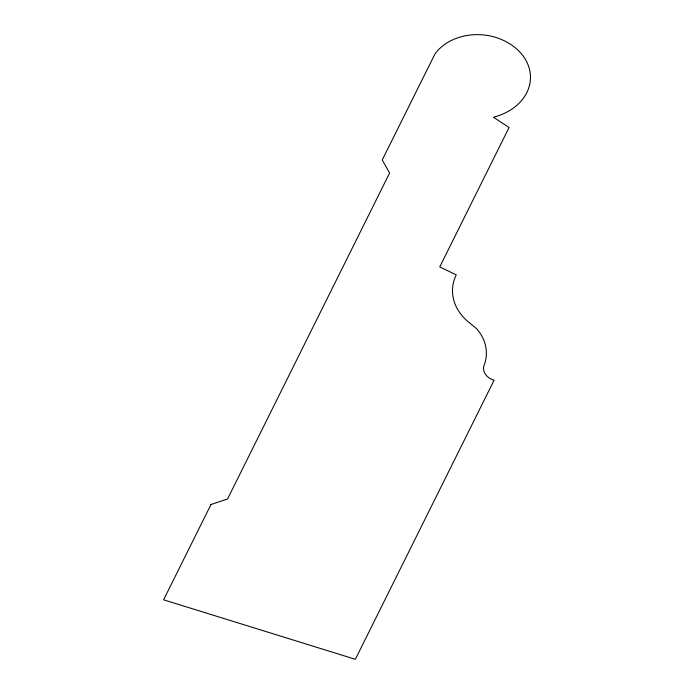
<?xml version="1.0" encoding="UTF-8"?>
<svg xmlns="http://www.w3.org/2000/svg" width="694" height="694" viewBox="0 0 694 694"><rect width="100%" height="100%" fill="white"/><g stroke="black" fill="none" stroke-linecap="round" stroke-linejoin="round"><path stroke-width="1.04" d="M210.967 504.529L163.593 599.807L355.354 659.3L494.076 380.26A16.413 12.787 1.4 0 1 483.666 366.415A54.8 42.707 1.4 0 0 476.622 328.713L467.487 321.201A57.94 45.153 1.4 0 1 456.244 274.85L439.744 266.93L509.084 127.462L493.417 117.234A54.522 42.49 1.4 0 0 530.407 79.307A54.522 42.49 1.4 0 0 498.127 38.205A49.092 38.265 1.4 0 0 434.886 54.106L382.247 159.984L389.612 173.006L227.571 498.951L210.967 504.529"/></g></svg>
